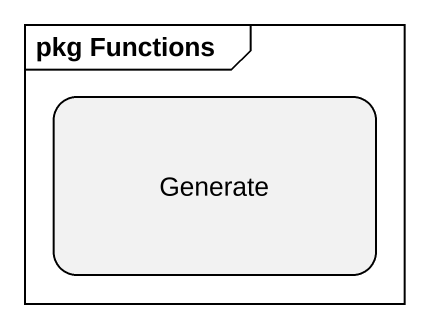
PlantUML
@startuml
mainframe pkg Functions
hide empty description
state Generate
@enduml
